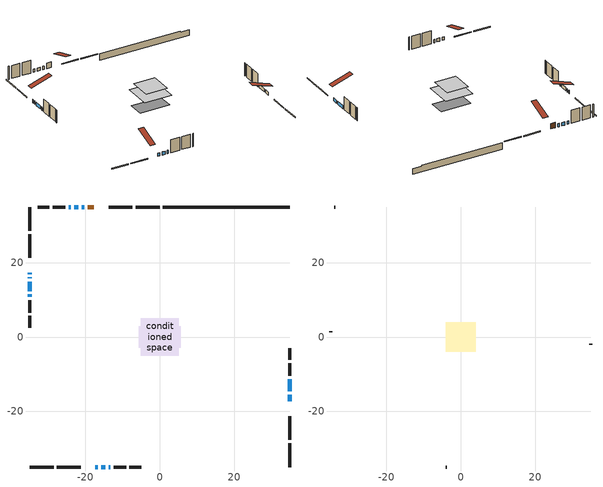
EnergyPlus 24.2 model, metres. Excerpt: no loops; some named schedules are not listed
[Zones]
conditioned space
 floor adiabatic (AdiabaticFloorConstruction): -5.1,-5.1 -5.1,5.1 5.1,5.1 5.1,-5.1 z3.05
 floor foundation (Slab1 construction): -5.65,-2.89 -5.65,2.89 5.65,2.89 5.65,-2.89 z-1.83
 wall outside (RimJoist1 construction): -0.06,35.01 -6.46,35.01 / -35.01,-35.01 -28.61,-35.01 / -35.01,35.01 -35.01,28.61 / 35.01,-35.01 35.01,-28.61 z0.61:0.91
 wall outside (RimJoist2 construction): -7.39,35.01 -13.79,35.01 / -27.68,-35.01 -21.28,-35.01 / -35.01,27.68 -35.01,21.28 / 35.01,-27.68 35.01,-21.28 z0.61:0.91
 wall outside (AdiabaticWallConstruction 1): -17.72,35.01 -19.41,35.01 z0.61:2.64
 wall outside (AdiabaticWallConstruction): 35.01,-17.35 35.01,-15.52 / -35.01,17.35 -35.01,16.96 / -35.01,16.04 -35.01,15.84 / -20.34,35.01 -20.98,35.01 / -17.35,-35.01 -16.71,-35.01 / 35.01,-14.59 35.01,-11.39 / -21.9,35.01 -23.05,35.01 / -23.98,35.01 -24.55,35.01 / -15.78,-35.01 -14.64,-35.01 / -13.71,-35.01 -13.37,-35.01 / -35.01,14.92 -35.01,12.38 / -35.01,11.45 -35.01,10.87 z0.61:1.83
 wall outside (Wall1 construction): -25.48,35.01 -28.83,35.01 / -12.44,-35.01 -9.09,-35.01 / -35.01,9.95 -35.01,6.59 / 35.01,-10.46 35.01,-7.11 z0.61:5.49
 wall outside (Wall2 construction): -29.76,35.01 -32.89,35.01 / -8.16,-35.01 -5.03,-35.01 / -35.01,5.67 -35.01,2.54 / 35.01,-6.18 35.01,-3.05 z0.61:5.49
 wall foundation (FoundationWall1 construction): 0.87,35.01,-1.83 0.87,35.01,0.61 31.6,35.01,0.61 31.6,35.01,0.16 35.01,35.01,0.16 35.01,35.01,-1.83
 window (WindowConstruction): 35.01,-17.35 35.01,-15.52 z0.61:1.83
 window (WindowConstruction 8): -35.01,17.35 -35.01,16.97 z0.61:1.83
 window (WindowConstruction 9): -35.01,16.04 -35.01,15.85 z0.61:1.83
 window (WindowConstruction 10): -20.34,35.01 -20.98,35.01 z0.61:1.83
 window (WindowConstruction 11): -17.35,-35.01 -16.71,-35.01 z0.61:1.83
 window (WindowConstruction 1): 35.01,-14.59 35.01,-11.39 z0.61:1.83
 window (WindowConstruction 2): -21.9,35.01 -23.05,35.01 z0.61:1.83
 window (WindowConstruction 3): -23.98,35.01 -24.55,35.01 z0.61:1.83
 window (WindowConstruction 4): -15.78,-35.01 -14.64,-35.01 z0.61:1.83
 window (WindowConstruction 5): -13.71,-35.01 -13.37,-35.01 z0.61:1.83
 window (WindowConstruction 6): -35.01,14.92 -35.01,12.38 z0.61:1.83
 window (WindowConstruction 7): -35.01,11.45 -35.01,10.88 z0.61:1.83
 door (Door): -17.72,35.01 -19.41,35.01 z0.61:2.64
 ceiling adiabatic (AdiabaticFloorConstruction): 5.1,-5.1 5.1,5.1 -5.1,5.1 -5.1,-5.1 z3.05
attic - vented
 floor to conditioned space (Floor1 construction Reversed): -4.04,-4.04 -4.04,4.04 4.04,4.04 4.04,-4.04 z5.49
 wall outside (Wall3 construction): -33.81,35.01 -34.08,35.01 / -4.1,-35.01 -3.83,-35.01 / -35.01,1.61 -35.01,1.34 / 35.01,-2.12 35.01,-1.86 z0.61:5.49
 roof outside (Roof1 construction): -16.79,35.01,5.49 -16.79,27.15,8.11 -14.72,27.15,8.11 -14.72,35.01,5.49; -18.28,-35.01,5.49 -18.28,-27.15,8.11 -20.35,-27.15,8.11 -20.35,-35.01,5.49; -35.01,18.28,5.49 -27.15,18.28,8.11 -27.15,20.35,8.11 -35.01,20.35,5.49; 35.01,-18.28,5.49 27.15,-18.28,8.11 27.15,-20.35,8.11 35.01,-20.35,5.49
[Building]
Building 1: Terrain=Suburbs
[Site:Location]
Toronto City Centre_ON: Latitude {deg}=43.63; Longitude {deg}=-79.39; Time Zone {hr}=-5; Elevation {m}=77; Keep Site Location Information=Yes
[Site:GroundTemperature:Shallow]
5.01852, 3.26908, 3.12898, 3.95918, 7.29196, 10.6092, 13.4851, 15.3069, 15.4617, 13.9799, 11.1774, 7.9619
[Site:WaterMainsTemperature]
Calculation Method=Schedule; Temperature Schedule=mains temperature schedule
[Material] Roughness=Rough; Thermal Absorptance=0.9
Name | Thickness {m} | Conductivity {W/m-K} | Density {kg/m3} | Specific Heat {J/kg-K} | Solar Absorptance | Visible Absorptance
asphalt or fiberglass shingles | 0.00635 | 0.162714 | 1121.4 | 1465.45 | 0.4 | 0.4
ceiling loosefill ins | 0.169333 | 0.0480833 | 16.02 | 1046.75 | 0.7 | 0.7
ceiling stud and cavity | 0.1397 | 0.113177 | 65.682 | 1177.47 | 0.7 | 0.7
concrete 4.0 in. | 0.1016 | 1.803125 | 2242.8 | 837.4 | 0.7 | 0.7
concrete 8.0 in. | 0.2032 | 1.803125 | 2242.8 | 837.4 | 0.7 | 0.7
door material | 0.04445 | 0.188738 | 512.64 | 1214.23 | 0.7 | 0.7
exterior vertical ins | 0.0557317 | 0.029427 | 32.04 | 1214.23 | 0.7 | 0.7
floor covering | 0.0127 | 0.0433444 | 54.468 | 1339.84 | 0.6 | 0.6
floor rigid ins; wall rigid ins 1 | 0.512978 | 0.029427 | 32.04 | 1214.23 | 0.7 | 0.7
floor stud and cavity | 0.1397 | 1.75129 | 37.0049 | 1207.88 | 0.7 | 0.7
furniture material conditioned space 1 | 0.1524 | 0.115458 | 640.8 | 1214.23 | 0.6 | 0.6
gypsum board | 0.0127 | 0.160291 | 801 | 837.4 | 0.6 | 0.6
gypsum board 1 | 0.0127 | 0.160291 | 801 | 837.4 | 0.7 | 0.7
osb sheathing 0.5 in. | 0.0127 | 0.115458 | 512.64 | 1214.23 | 0.7 | 0.7
osb sheathing 0.75 in. | 0.01905 | 0.115458 | 512.64 | 1214.23 | 0.7 | 0.7
osb sheathing 2.0 in. | 0.0508 | 0.115458 | 512.64 | 1214.23 | 0.7 | 0.7
rim joist stud and cavity | 0.0508 | 0.177588 | 50.32683 | 1063.81 | 0.6 | 0.6
rim joist stud and cavity 1 | 0.0508 | 0.0809075 | 125.044 | 1163.47 | 0.6 | 0.6
wall rigid ins | 0.051816 | 0.029427 | 32.04 | 1214.23 | 0.7 | 0.7
wall stud and cavity | 0.1397 | 0.255113 | 139.0536 | 1170.24 | 0.7 | 0.7
wall stud and cavity 1 | 0.1397 | 0.265352 | 139.0536 | 1170.24 | 0.7 | 0.7
wall stud and cavity 2 | 0.0889 | 6.1454 | 50.32683 | 1063.81 | 0.6 | 0.6
wall stud and cavity 3 | 0.0889 | 0.380278 | 52.3479 | 1209.89 | 0.7 | 0.7
wall stud and cavity 4 | 0.0889 | 0.391764 | 83.0341 | 1211.67 | 0.7 | 0.7
wood siding | 0.0254 | 0.102417 | 544.68 | 1172.36 | 0.4 | 0.4
wood siding 1 | 0.00254 | 0.102417 | 544.68 | 1172.36 | 0.4 | 0.4
wood siding 2; wood siding 3; wood siding 4 | 0.0254 | 0.102417 | 544.68 | 1172.36 | 0.7 | 0.7
[WindowMaterial:SimpleGlazingSystem]
Name | U-Factor {W/m2-K} | Solar Heat Gain Coefficient
WindowMaterial | 2.47163 | 0.61
WindowMaterial 1 | 2.404633 | 0.62
WindowMaterial 10 | 2.72147 | 0.43
WindowMaterial 2 | 2.5233 | 0.55
WindowMaterial 3 | 2.61302 | 0.5
WindowMaterial 4 | 2.45346 | 0.62
WindowMaterial 5 | 2.623236 | 0.54
WindowMaterial 6 | 2.37795 | 0.65
WindowMaterial 7 | 2.52614 | 0.58
WindowMaterial 8 | 2.702728 | 0.45
WindowMaterial 9 | 2.75326 | 0.48
[Construction]
AdiabaticFloorConstruction: floor stud and cavity, floor rigid ins, osb sheathing 0.75 in., floor covering
AdiabaticWallConstruction: wood siding 3, wall rigid ins 1, wall stud and cavity 3, gypsum board
AdiabaticWallConstruction 1: wood siding 4, wall rigid ins 1, wall stud and cavity 3, gypsum board
Door: door material
Floor1 construction Reversed: gypsum board, ceiling stud and cavity, ceiling loosefill ins
FoundationWall1 construction: concrete 8.0 in., gypsum board 1
furniture construction conditioned space 1: furniture material conditioned space 1
PartitionWallConstruction: gypsum board, wall stud and cavity 4, gypsum board
RimJoist1 construction: wood siding 2, rim joist stud and cavity
RimJoist2 construction: wood siding 2, osb sheathing 2.0 in., rim joist stud and cavity 1
Roof1 construction: asphalt or fiberglass shingles
Slab1 construction: concrete 4.0 in.
Wall1 construction: wood siding, wall rigid ins, osb sheathing 0.5 in., wall stud and cavity, gypsum board
Wall2 construction: wood siding, wall rigid ins, osb sheathing 0.5 in., wall stud and cavity 1, gypsum board
Wall3 construction: wood siding 1, wall stud and cavity 2
WindowConstruction: WindowMaterial
WindowConstruction 1: WindowMaterial 1
WindowConstruction 10; WindowConstruction 11: WindowMaterial 10
WindowConstruction 2: WindowMaterial 2
WindowConstruction 3: WindowMaterial 3
WindowConstruction 4: WindowMaterial 4
WindowConstruction 5: WindowMaterial 5
WindowConstruction 6: WindowMaterial 6
WindowConstruction 7: WindowMaterial 7
WindowConstruction 8: WindowMaterial 8
WindowConstruction 9: WindowMaterial 9
[Zone] Multiplier=1; Part of Total Floor Area=Yes
Name | Volume {m3}
attic - vented | 27.76
conditioned space | 453
[Space]
Name | Zone | Volume {m3}
attic - vented 1 | attic - vented | 27.76
conditioned space 1 | conditioned space | 453
[ZoneInfiltration:EffectiveLeakageArea]
infil attic - vented 1: Zone or Space=attic - vented 1; Schedule=Always On Discrete; Effective Air Leakage Area {cm2}=2746.11; Stack Coefficient=0.000521452; Wind Coefficient=1.54286e-05
[ZoneMixing]
whole house fan mix: Zone or Space=attic - vented; Schedule=Always On Continuous; Design Flow Rate Calculation Method=Flow/Zone; Design Flow Rate {m3/s}=0; Source Zone or Space=conditioned space
[SurfaceProperty:ExposedFoundationPerimeter]
Slab1: Exposed Perimeter Calculation Method=TotalExposedPerimeter; Total Exposed Perimeter {m}=34.139
[InternalMass] Zone or ZoneList=conditioned space; Space or SpaceList=conditioned space 1
Name | Construction | Surface Area {m2}
furniture mass conditioned space 1 | furniture construction conditioned space 1 | 67.768
partition wall mass | PartitionWallConstruction | 169.42
[Lights]
interior lighting: Zone or ZoneList or Space or SpaceList=conditioned space 1; Schedule=interior lighting schedule; Design Level Calculation Method=LightingLevel; Lighting Level {W}=343.2; Return Air Fraction=0; Fraction Radiant=0.6; Fraction Visible=0.2; Fraction Replaceable=1
[People]
occupants: Zone or ZoneList or Space or SpaceList=conditioned space 1; Number of People Schedule=occupants schedule; Number of People Calculation Method=People; Number of People=3; Fraction Radiant=0.314171; Sensible Heat Fraction=0.56303; Activity Level Schedule=occupants activity schedule; Carbon Dioxide Generation Rate {m3/s-W}=0; Enable ASHRAE 55 Comfort Warnings=No; Mean Radiant Temperature Calculation Type=EnclosureAveraged
[ElectricEquipment] Zone or ZoneList or Space or SpaceList=conditioned space 1; Design Level Calculation Method=EquipmentLevel
Name | Schedule | Design Level {W} | Fraction Latent | Fraction Radiant | Fraction Lost
clothes dryer | clothes dryer schedule | 140.772 | 0.015 | 0.081 | 0.85
clothes washer | clothes washer schedule | 32.1985 | 0.03 | 0.162 | 0.7
cooking range | cooking range schedule | 215.147 | 0.08 | 0.432 | 0.2
dishwasher | dishwasher schedule | 66.8632 | 0.3 | 0.18 | 0.4
fridge | fridge schedule | 72.9452 | 0 | 0.6 | 0
mech vent bath fan 0 | mech vent bath fan 0 schedule | 50.2 | 0 | 0 | 1
mech vent bath fan 1 | mech vent bath fan 1 schedule | 50.2 | 0 | 0 | 1
mech vent house fan | mech vent house fan schedule | 0 | 0 | 0 | 1
mech vent house fan cfis | mech vent house fan cfis schedule | 0 | 0 | 0 | 0
mech vent range fan 0 | mech vent range fan 0 schedule | 57 | 0 | 0 | 1
misc plug loads | misc plug loads schedule | 494.7 | 0.045 | 0.513 | 0.1
whole house fan | Always On Discrete | 0 | 0 | 0 | 1
[OtherEquipment] Zone or ZoneList or Space or SpaceList=conditioned space 1; Design Level Calculation Method=EquipmentLevel
Name | Fuel Type | Schedule | Design Level {W} | Fraction Latent | Fraction Radiant | Fraction Lost
clothes dryer 1 | Electricity | clothes dryer schedule | 0 | 0.015 | 0.081 | 0.85
cooking range 1 | Electricity | cooking range schedule | 0 | 0.08 | 0.432 | 0.2
general water use latent | None | general water use schedule | 62.594 | 1 | 0 | 0
general water use sensible | None | general water use schedule | -61.6891 | 0 | 0.6 | 0
mech vent house fan latent load | None | Always On Discrete | 0 | 1 | 0 | 0
mech vent house fan sensible load | None | Always On Discrete | 0 | 0 | 0 | 0
water heater energy adjustment1 | Electricity | Always On Discrete | 0.01 | 0 | 0 | 1
[ZoneInfiltration:DesignFlowRate] Zone or ZoneList or Space or SpaceList=conditioned space 1; Schedule=Always On Discrete; Design Flow Rate Calculation Method=Flow/Zone; Design Flow Rate {m3/s}=0
infil flow; natural vent flow; whole house fan flow
[AvailabilityManager:Scheduled]
central ac and furnace airloop Availability Manager: Schedule=Always On Discrete
[Foundation:Kiva]
Foundation Kiva 1: Initial Indoor Air Temperature {C}=18; Wall Height Above Grade {m}=0.609996; Wall Depth Below Slab {m}=0.2032; Custom Block Material Name 1=exterior vertical ins; Custom Block Depth 1 {m}=2.43998; Custom Block X Position 1 {m}=0.2159; Custom Block Z Position 1 {m}=0
[Foundation:Kiva:Settings]
Soil Conductivity {W/m-K}=0.849921; Soil Density {kg/m3}=1842.3; Soil Specific Heat {J/kg-K}=418.7; Ground Solar Absorptivity=0.9; Ground Thermal Absorptivity=0.9; Ground Surface Roughness {m}=0.03; Far-Field Width {m}=40; Deep-Ground Boundary Condition=ZeroFlux; Deep-Ground Depth {m}=40; Minimum Cell Dimension {m}=0.2; Maximum Cell Growth Coefficient=3; Simulation Timestep=Timestep
[Exterior:Lights]
exterior lighting: Schedule=exterior lighting schedule; Design Level {W}=75.6
[EnergyManagementSystem:GlobalVariable]
central_ac_and_furnace_airloop_Fan_RTF
infil_program_Qfan
infil_program_Qinf
natural_vent_program_Qnv
natural_vent_program_Qwhf
[EnergyManagementSystem:Sensor]
Name | Output:Variable or Output:Meter Index Key | Output:Variable or Output:Meter
airflow_gain | infil flow | Infiltration Sensible Heat Gain Energy
airflow_gain_1 | natural vent flow | Infiltration Sensible Heat Gain Energy
airflow_gain_2 | whole house fan flow | Infiltration Sensible Heat Gain Energy
airflow_loss | infil flow | Infiltration Sensible Heat Loss Energy
airflow_loss_1 | natural vent flow | Infiltration Sensible Heat Loss Energy
airflow_loss_2 | whole house fan flow | Infiltration Sensible Heat Loss Energy
clg_load_cond |  | Cooling:EnergyTransfer:Zone:CONDITIONED SPACE
clg_sp_s; clg_sp_s_1 | cooling setpoint | Schedule Value
clothes_dryer_exhaust_0_sch_s | clothes dryer exhaust 0 schedule | Schedule Value
cool_season | cooling season schedule | Schedule Value
htg_load_cond |  | Heating:EnergyTransfer:Zone:CONDITIONED SPACE
htg_sp_s; htg_sp_s_1 | heating setpoint | Schedule Value
ig_ee_conv | clothes dryer | Electric Equipment Convective Heating Energy
ig_ee_conv_2 | cooking range | Electric Equipment Convective Heating Energy
ig_ee_conv_4 | fridge | Electric Equipment Convective Heating Energy
ig_ee_conv_5 | misc plug loads | Electric Equipment Convective Heating Energy
ig_ee_conv_6 | whole house fan | Electric Equipment Convective Heating Energy
ig_ee_rad | clothes dryer | Electric Equipment Radiant Heating Energy
ig_ee_rad_2 | cooking range | Electric Equipment Radiant Heating Energy
ig_ee_rad_4 | fridge | Electric Equipment Radiant Heating Energy
ig_ee_rad_5 | misc plug loads | Electric Equipment Radiant Heating Energy
ig_ee_rad_6 | whole house fan | Electric Equipment Radiant Heating Energy
ig_lgt_conv | interior lighting | Lights Convective Heating Energy
ig_lgt_rad | interior lighting | Lights Radiant Heating Energy
ig_lgt_vis | interior lighting | Lights Visible Radiation Heating Energy
ig_oe_conv | clothes dryer 1 | Other Equipment Convective Heating Energy
ig_oe_conv_1 | cooking range 1 | Other Equipment Convective Heating Energy
ig_oe_conv_2 | general water use latent | Other Equipment Convective Heating Energy
ig_oe_conv_3 | general water use sensible | Other Equipment Convective Heating Energy
ig_oe_conv_4 | water heater energy adjustment1 | Other Equipment Convective Heating Energy
ig_oe_rad | clothes dryer 1 | Other Equipment Radiant Heating Energy
ig_oe_rad_1 | cooking range 1 | Other Equipment Radiant Heating Energy
ig_oe_rad_2 | general water use latent | Other Equipment Radiant Heating Energy
ig_oe_rad_3 | general water use sensible | Other Equipment Radiant Heating Energy
ig_oe_rad_4 | water heater energy adjustment1 | Other Equipment Radiant Heating Energy
ig_ppl_conv | occupants | People Convective Heating Energy
ig_ppl_rad | occupants | People Radiant Heating Energy
im_conv | furniture mass conditioned space 1 | Surface Inside Face Convection Heat Gain Energy
im_conv_1 | partition wall mass | Surface Inside Face Convection Heat Gain Energy
im_ig | furniture mass conditioned space 1 | Surface Inside Face Internal Gains Radiation Heat Gain Energy
im_ig_1 | partition wall mass | Surface Inside Face Internal Gains Radiation Heat Gain Energy
im_lgt | furniture mass conditioned space 1 | Surface Inside Face Lights Radiation Heat Gain Energy
im_lgt_1 | partition wall mass | Surface Inside Face Lights Radiation Heat Gain Energy
im_sol | furniture mass conditioned space 1 | Surface Inside Face Solar Radiation Heat Gain Energy
im_sol_1 | partition wall mass | Surface Inside Face Solar Radiation Heat Gain Energy
im_surf | furniture mass conditioned space 1 | Surface Inside Face Net Surface Thermal Radiation Heat Gain Energy
im_surf_1 | partition wall mass | Surface Inside Face Net Surface Thermal Radiation Heat Gain Energy
mech_vent_bath_fan_0_sch_s | mech vent bath fan 0 schedule | Schedule Value
mech_vent_bath_fan_1_sch_s | mech vent bath fan 1 schedule | Schedule Value
mech_vent_range_fan_0_sch_s | mech vent range fan 0 schedule | Schedule Value
mv_conv | mech vent bath fan 0 | Electric Equipment Convective Heating Energy
mv_conv_1 | mech vent bath fan 1 | Electric Equipment Convective Heating Energy
mv_conv_2 | mech vent house fan | Electric Equipment Convective Heating Energy
mv_conv_3 | mech vent house fan cfis | Electric Equipment Convective Heating Energy
mv_conv_4 | mech vent range fan 0 | Electric Equipment Convective Heating Energy
mv_conv_5 | mech vent house fan latent load | Other Equipment Convective Heating Energy
mv_conv_6 | mech vent house fan sensible load | Other Equipment Convective Heating Energy
mv_rad | mech vent bath fan 0 | Electric Equipment Radiant Heating Energy
mv_rad_1 | mech vent bath fan 1 | Electric Equipment Radiant Heating Energy
mv_rad_2 | mech vent house fan | Electric Equipment Radiant Heating Energy
mv_rad_3 | mech vent house fan cfis | Electric Equipment Radiant Heating Energy
mv_rad_4 | mech vent range fan 0 | Electric Equipment Radiant Heating Energy
mv_rad_5 | mech vent house fan latent load | Other Equipment Radiant Heating Energy
mv_rad_6 | mech vent house fan sensible load | Other Equipment Radiant Heating Energy
natural_vent_s | natural vent schedule | Schedule Value
out_pb_s |  | Site Outdoor Air Barometric Pressure
out_wt_s |  | Site Outdoor Air Humidity Ratio
site_vw_s |  | Site Wind Speed
ss_back_out | Window1 | Surface Window Shortwave from Zone Back Out Window Heat Transfer Rate
ss_back_out_1 | Window10 | Surface Window Shortwave from Zone Back Out Window Heat Transfer Rate
ss_back_out_10 | Window8 | Surface Window Shortwave from Zone Back Out Window Heat Transfer Rate
ss_back_out_11 | Window9 | Surface Window Shortwave from Zone Back Out Window Heat Transfer Rate
ss_back_out_2 | Window11 | Surface Window Shortwave from Zone Back Out Window Heat Transfer Rate
ss_back_out_3 | Window12 | Surface Window Shortwave from Zone Back Out Window Heat Transfer Rate
ss_back_out_4 | Window14 | Surface Window Shortwave from Zone Back Out Window Heat Transfer Rate
ss_back_out_5 | Window3 | Surface Window Shortwave from Zone Back Out Window Heat Transfer Rate
ss_back_out_6 | Window4 | Surface Window Shortwave from Zone Back Out Window Heat Transfer Rate
ss_back_out_7 | Window5 | Surface Window Shortwave from Zone Back Out Window Heat Transfer Rate
ss_back_out_8 | Window6 | Surface Window Shortwave from Zone Back Out Window Heat Transfer Rate
ss_back_out_9 | Window7 | Surface Window Shortwave from Zone Back Out Window Heat Transfer Rate
ss_conv | Door1 | Surface Inside Face Convection Heat Gain Energy
ss_conv_1 | Window1 | Surface Inside Face Convection Heat Gain Energy
ss_conv_10 | Window7 | Surface Inside Face Convection Heat Gain Energy
ss_conv_11 | Window8 | Surface Inside Face Convection Heat Gain Energy
ss_conv_12 | Window9 | Surface Inside Face Convection Heat Gain Energy
ss_conv_2 | Window10 | Surface Inside Face Convection Heat Gain Energy
ss_conv_3 | Window11 | Surface Inside Face Convection Heat Gain Energy
ss_conv_4 | Window12 | Surface Inside Face Convection Heat Gain Energy
ss_conv_5 | Window14 | Surface Inside Face Convection Heat Gain Energy
ss_conv_6 | Window3 | Surface Inside Face Convection Heat Gain Energy
ss_conv_7 | Window4 | Surface Inside Face Convection Heat Gain Energy
ss_conv_8 | Window5 | Surface Inside Face Convection Heat Gain Energy
ss_conv_9 | Window6 | Surface Inside Face Convection Heat Gain Energy
ss_ig | Door1 | Surface Inside Face Internal Gains Radiation Heat Gain Energy
ss_ig_1 | Window1 | Surface Inside Face Internal Gains Radiation Heat Gain Energy
ss_ig_10 | Window7 | Surface Inside Face Internal Gains Radiation Heat Gain Energy
ss_ig_11 | Window8 | Surface Inside Face Internal Gains Radiation Heat Gain Energy
ss_ig_12 | Window9 | Surface Inside Face Internal Gains Radiation Heat Gain Energy
ss_ig_2 | Window10 | Surface Inside Face Internal Gains Radiation Heat Gain Energy
ss_ig_3 | Window11 | Surface Inside Face Internal Gains Radiation Heat Gain Energy
ss_ig_4 | Window12 | Surface Inside Face Internal Gains Radiation Heat Gain Energy
ss_ig_5 | Window14 | Surface Inside Face Internal Gains Radiation Heat Gain Energy
ss_ig_6 | Window3 | Surface Inside Face Internal Gains Radiation Heat Gain Energy
ss_ig_7 | Window4 | Surface Inside Face Internal Gains Radiation Heat Gain Energy
ss_ig_8 | Window5 | Surface Inside Face Internal Gains Radiation Heat Gain Energy
ss_ig_9 | Window6 | Surface Inside Face Internal Gains Radiation Heat Gain Energy
ss_lgt | Door1 | Surface Inside Face Lights Radiation Heat Gain Energy
ss_sol | Door1 | Surface Inside Face Solar Radiation Heat Gain Energy
ss_surf | Door1 | Surface Inside Face Net Surface Thermal Radiation Heat Gain Energy
ss_surf_1 | Window1 | Surface Inside Face Net Surface Thermal Radiation Heat Gain Energy
ss_surf_10 | Window7 | Surface Inside Face Net Surface Thermal Radiation Heat Gain Energy
ss_surf_11 | Window8 | Surface Inside Face Net Surface Thermal Radiation Heat Gain Energy
ss_surf_12 | Window9 | Surface Inside Face Net Surface Thermal Radiation Heat Gain Energy
ss_surf_2 | Window10 | Surface Inside Face Net Surface Thermal Radiation Heat Gain Energy
ss_surf_3 | Window11 | Surface Inside Face Net Surface Thermal Radiation Heat Gain Energy
ss_surf_4 | Window12 | Surface Inside Face Net Surface Thermal Radiation Heat Gain Energy
ss_surf_5 | Window14 | Surface Inside Face Net Surface Thermal Radiation Heat Gain Energy
ss_surf_6 | Window3 | Surface Inside Face Net Surface Thermal Radiation Heat Gain Energy
ss_surf_7 | Window4 | Surface Inside Face Net Surface Thermal Radiation Heat Gain Energy
ss_surf_8 | Window5 | Surface Inside Face Net Surface Thermal Radiation Heat Gain Energy
ss_surf_9 | Window6 | Surface Inside Face Net Surface Thermal Radiation Heat Gain Energy
ss_trans_in | Window1 | Surface Window Transmitted Solar Radiation Rate
ss_trans_in_1 | Window10 | Surface Window Transmitted Solar Radiation Rate
ss_trans_in_10 | Window8 | Surface Window Transmitted Solar Radiation Rate
ss_trans_in_11 | Window9 | Surface Window Transmitted Solar Radiation Rate
ss_trans_in_2 | Window11 | Surface Window Transmitted Solar Radiation Rate
ss_trans_in_3 | Window12 | Surface Window Transmitted Solar Radiation Rate
ss_trans_in_4 | Window14 | Surface Window Transmitted Solar Radiation Rate
ss_trans_in_5 | Window3 | Surface Window Transmitted Solar Radiation Rate
ss_trans_in_6 | Window4 | Surface Window Transmitted Solar Radiation Rate
ss_trans_in_7 | Window5 | Surface Window Transmitted Solar Radiation Rate
ss_trans_in_8 | Window6 | Surface Window Transmitted Solar Radiation Rate
ss_trans_in_9 | Window7 | Surface Window Transmitted Solar Radiation Rate
ss_trans_out | Window1 | Surface Inside Face Initial Transmitted Diffuse Transmitted Out Window Solar Radiation Rate
ss_trans_out_1 | Window10 | Surface Inside Face Initial Transmitted Diffuse Transmitted Out Window Solar Radiation Rate
ss_trans_out_10 | Window8 | Surface Inside Face Initial Transmitted Diffuse Transmitted Out Window Solar Radiation Rate
ss_trans_out_11 | Window9 | Surface Inside Face Initial Transmitted Diffuse Transmitted Out Window Solar Radiation Rate
ss_trans_out_2 | Window11 | Surface Inside Face Initial Transmitted Diffuse Transmitted Out Window Solar Radiation Rate
ss_trans_out_3 | Window12 | Surface Inside Face Initial Transmitted Diffuse Transmitted Out Window Solar Radiation Rate
ss_trans_out_4 | Window14 | Surface Inside Face Initial Transmitted Diffuse Transmitted Out Window Solar Radiation Rate
ss_trans_out_5 | Window3 | Surface Inside Face Initial Transmitted Diffuse Transmitted Out Window Solar Radiation Rate
ss_trans_out_6 | Window4 | Surface Inside Face Initial Transmitted Diffuse Transmitted Out Window Solar Radiation Rate
ss_trans_out_7 | Window5 | Surface Inside Face Initial Transmitted Diffuse Transmitted Out Window Solar Radiation Rate
ss_trans_out_8 | Window6 | Surface Inside Face Initial Transmitted Diffuse Transmitted Out Window Solar Radiation Rate
ss_trans_out_9 | Window7 | Surface Inside Face Initial Transmitted Diffuse Transmitted Out Window Solar Radiation Rate
s_conv | Floor1 | Surface Inside Face Convection Heat Gain Energy
s_conv_1 | FoundationWall1 | Surface Inside Face Convection Heat Gain Energy
s_conv_10 | RimJoist2:270 | Surface Inside Face Convection Heat Gain Energy
s_conv_11 | RimJoist2:90 | Surface Inside Face Convection Heat Gain Energy
s_conv_12 | Slab1 | Surface Inside Face Convection Heat Gain Energy
s_conv_13 | Wall1:0 | Surface Inside Face Convection Heat Gain Energy
s_conv_14 | Wall1:180 | Surface Inside Face Convection Heat Gain Energy
s_conv_15 | Wall1:270 | Surface Inside Face Convection Heat Gain Energy
s_conv_16 | Wall1:90 | Surface Inside Face Convection Heat Gain Energy
s_conv_17 | Wall2:0 | Surface Inside Face Convection Heat Gain Energy
s_conv_18 | Wall2:180 | Surface Inside Face Convection Heat Gain Energy
s_conv_19 | Wall2:270 | Surface Inside Face Convection Heat Gain Energy
s_conv_2 | inferred conditioned ceiling | Surface Inside Face Convection Heat Gain Energy
s_conv_20 | Wall2:90 | Surface Inside Face Convection Heat Gain Energy
s_conv_3 | inferred conditioned floor | Surface Inside Face Convection Heat Gain Energy
s_conv_4 | RimJoist1:0 | Surface Inside Face Convection Heat Gain Energy
s_conv_5 | RimJoist1:180 | Surface Inside Face Convection Heat Gain Energy
